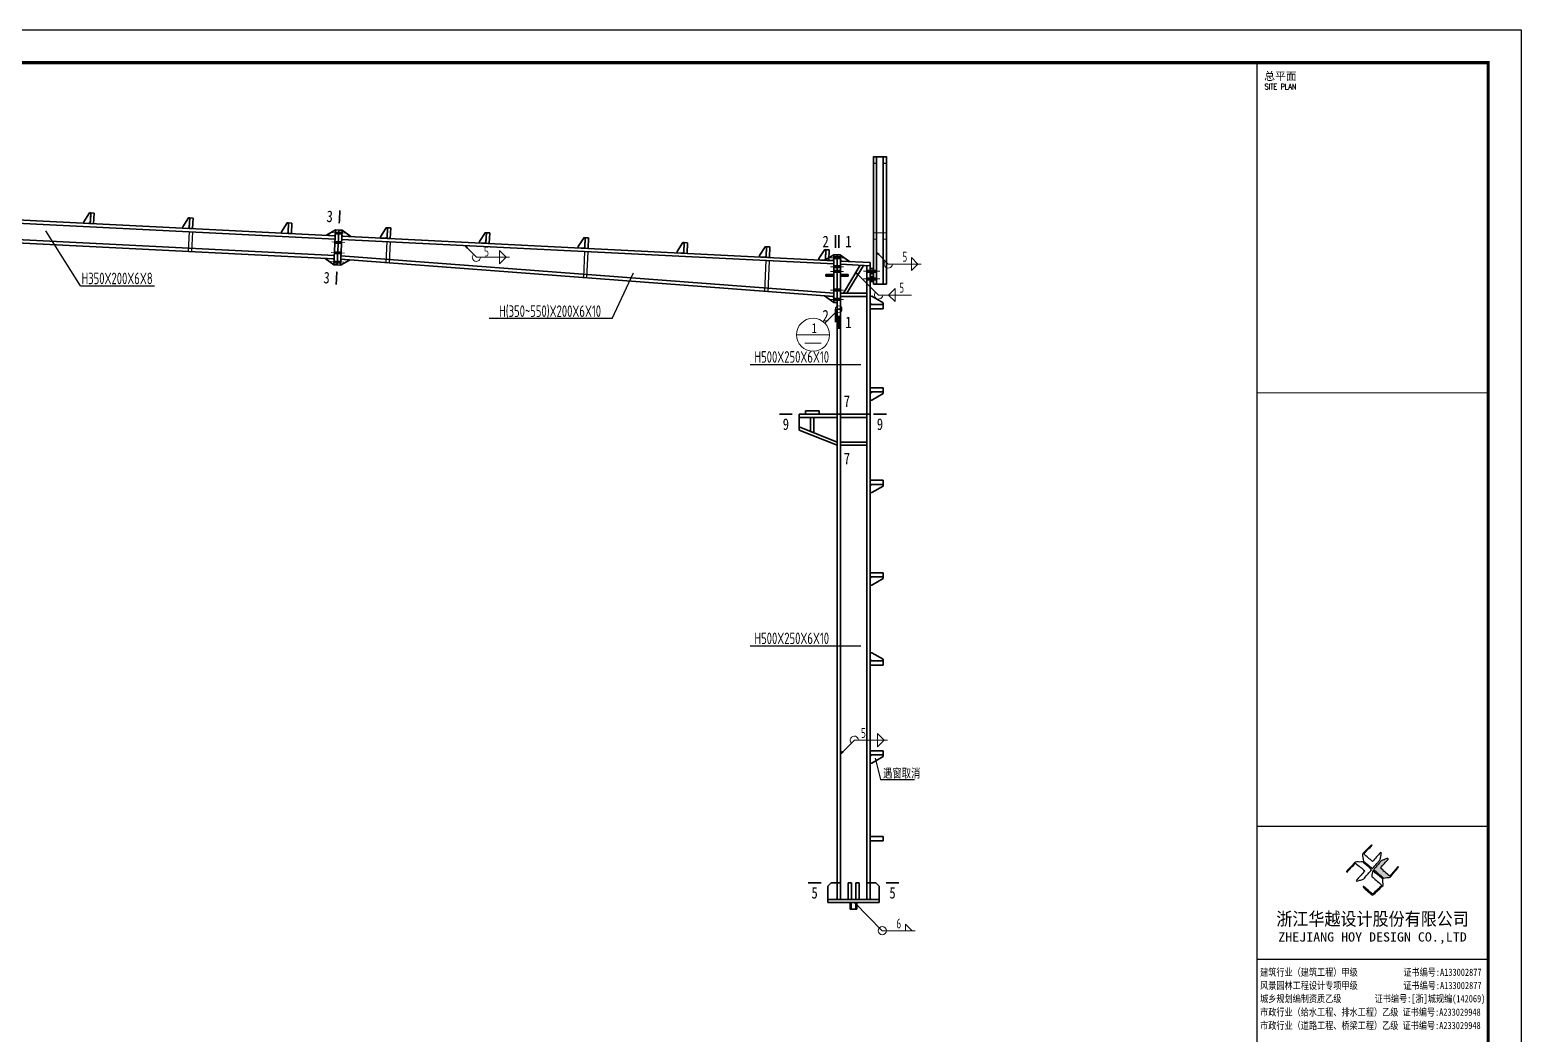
# Model space of a CAD drawing. Extents: x 2072855 to 2883818, y 17306032 to 17674225.
# Drawn here: x 2375920 to 2421102, y 17429021 to 17459459 of the extents above; entities that cross this region are included whole.
import ezdxf
from ezdxf.enums import TextEntityAlignment as Align

# ---------------------------------------------------------------- set-up
doc = ezdxf.new("R2010")
doc.units = 0
doc.header["$LTSCALE"] = 1000
doc.header["$MEASUREMENT"] = 0
for name, color, linetype, lineweight in [('10', 7, 'Continuous', 35), ('114', 2, 'Continuous', 18), ('116', 1, 'Continuous', 35), ('12', 2, 'Continuous', 35), ('14', 2, 'Continuous', 35), ('墙线__粗线', 7, 'Continuous', 18), ('焊缝标注', 9, 'Continuous', 18), ('索引符号标注', 9, 'Continuous', 18)]:
    doc.layers.add(name, color=color, linetype=linetype, lineweight=lineweight)
for name, color, linetype in [('3T_WOOD', 21, 'Continuous'), ('BALCONY', 6, 'Continuous'), ('PUB_TITLE', 4, 'Continuous'), ('TK', 4, 'Continuous')]:
    doc.layers.add(name, color=color, linetype=linetype)
doc.styles.add('-宋体', font='', dxfattribs={"width": 0.8})
doc.styles.add('FromPkpm', font='Pkpmeng', dxfattribs={"width": 0.7, "bigfont": 'hztxt'})
doc.styles.add('HT', font='simhei.ttf', dxfattribs={"width": 0.7})
doc.styles.add('ROMANS', font='romans', dxfattribs={"width": 0.65, "height": 231.275})
doc.styles.add('TSSD_Dimension', font='Tssdeng.shx', dxfattribs={"width": 0.7, "bigfont": 'hztxt.shx'})
doc.styles.add('图签宋体', font='', dxfattribs={"height": 300})
doc.styles.add('图签黑体', font='simhei.ttf', dxfattribs={"height": 550})
doc.styles.add('宋体', font='', dxfattribs={"width": 0.8})
doc.styles.add('黑体', font='simhei.ttf', dxfattribs={"width": 0.8})
doc.styles.get('-宋体').set_extended_font_data('SimSun')
doc.styles.get('图签宋体').set_extended_font_data('NSimSun')
doc.styles.get('宋体').set_extended_font_data('SimSun')

# ---------------------------------------------------------------- blocks, each defined once
blk = doc.blocks.new('w453w53')
at = {"layer": '12', "color": 4}
for p, q in [((473598, 1381074, -5700), (474078, 1381074, -5700)), ((473598, 1380924, -5700), (473598, 1381074, -5700)), ((473598, 1381074, -5700), (474078, 1381074, -5700)), ((473598, 1380924, -5700), (473598, 1380864, -5700)), ((473598, 1380864, -5700), (474019, 1380624, -5700)), ((474078, 1380865, -5700), (474018, 1380924, -5700)), ((474078, 1381074, -5700), (474078, 1380925, -5700)), ((474078, 1380625, -5700), (474078, 1380865, -5700)), ((474019, 1380624, -5700), (474078, 1380625, -5700))]:
    blk.add_line(p, q, dxfattribs=at)
at = {"layer": '12', "color": 4, "elevation": -5700}
blk.add_lwpolyline([(474078, 1380925), (473598, 1380925)], dxfattribs=at)
blk = doc.blocks.new('A$C053D6479')
at = {"layer": 'PUB_TITLE'}
h = blk.add_hatch(color=256, dxfattribs=at)
h.dxf.hatch_style = 1
edge = h.paths.add_edge_path()
edge.add_spline(control_points=[(1026, 827), (1105, 920), (1188, 1008), (1266, 1102)], knot_values=[13, 13, 13, 13, 14, 14, 14, 14], degree=3, periodic=0)
edge.add_spline(control_points=[(1266, 1102), (1258, 1111), (1249, 1119), (1239, 1116)], knot_values=[12, 12, 12, 12, 13, 13, 13, 13], degree=3, periodic=0)
edge.add_spline(control_points=[(1239, 1116), (1210, 1107), (1179, 1092), (1144, 1077)], knot_values=[11, 11, 11, 11, 12, 12, 12, 12], degree=3, periodic=0)
edge.add_spline(control_points=[(1144, 1077), (1109, 1063), (1069, 1053), (1047, 1038)], knot_values=[10, 10, 10, 10, 11, 11, 11, 11], degree=3, periodic=0)
edge.add_spline(control_points=[(1047, 1038), (1028, 1026), (1007, 992), (991, 972)], knot_values=[9, 9, 9, 9, 10, 10, 10, 10], degree=3, periodic=0)
edge.add_spline(control_points=[(991, 972), (942, 913), (899, 868), (849, 810)], knot_values=[8, 8, 8, 8, 9, 9, 9, 9], degree=3, periodic=0)
edge.add_spline(control_points=[(849, 810), (842, 801), (822, 776), (822, 775)], knot_values=[7, 7, 7, 7, 8, 8, 8, 8], degree=3, periodic=0)
edge.add_spline(control_points=[(822, 775), (823, 771), (848, 752), (859, 744)], knot_values=[6, 6, 6, 6, 7, 7, 7, 7], degree=3, periodic=0)
edge.add_spline(control_points=[(859, 744), (949, 670), (1035, 592), (1122, 521)], knot_values=[5, 5, 5, 5, 6, 6, 6, 6], degree=3, periodic=0)
edge.add_spline(control_points=[(1122, 521), (1153, 527), (1185, 530), (1217, 533)], knot_values=[4, 4, 4, 4, 5, 5, 5, 5], degree=3, periodic=0)
edge.add_spline(control_points=[(1217, 533), (1246, 535), (1293, 532), (1316, 542)], knot_values=[3, 3, 3, 3, 4, 4, 4, 4], degree=3, periodic=0)
edge.add_spline(control_points=[(1316, 542), (1327, 547), (1338, 565), (1349, 579)], knot_values=[2, 2, 2, 2, 3, 3, 3, 3], degree=3, periodic=0)
edge.add_spline(control_points=[(1349, 579), (1423, 670), (1507, 759), (1572, 848)], knot_values=[1, 1, 1, 1, 2, 2, 2, 2], degree=3, periodic=0)
edge.add_spline(control_points=[(1572, 848), (1564, 852), (1561, 861), (1551, 862)], knot_values=[0, 0, 0, 0, 1, 1, 1, 1], degree=3, periodic=0)
edge.add_spline(control_points=[(1551, 862), (1469, 769), (1393, 671), (1310, 579)], knot_values=[15, 15, 15, 15, 16, 16, 16, 16], degree=3, periodic=0)
edge.add_spline(control_points=[(1310, 579), (1216, 662), (1118, 742), (1026, 827)], knot_values=[14, 14, 14, 14, 15, 15, 15, 15], degree=3, periodic=0)
at = {"layer": 'TK'}
for points, knots in [([(1031, 1298), (1066, 1286), (1054, 1262), (1045, 1224), (1036, 1188), (1031, 1158), (1024, 1121), (1020, 1104), (1017, 1085), (1012, 1071), (1004, 1052), (976, 1026), (956, 1003), (906, 946), (866, 899), (814, 839), (806, 829), (789, 806), (787, 806), (777, 804), (728, 856), (719, 864), (651, 922), (580, 978), (514, 1036), (509, 1106), (488, 1176), (479, 1247), (570, 1343), (663, 1436), (758, 1526), (764, 1523), (768, 1518), (774, 1515), (693, 1422), (599, 1343), (520, 1249), (607, 1171), (698, 1096), (789, 1021), (874, 1109), (950, 1206), (1031, 1298)], [0, 0, 0, 0, 1, 1, 1, 2, 2, 2, 3, 3, 3, 4, 4, 4, 5, 5, 5, 6, 6, 6, 7, 7, 7, 8, 8, 8, 9, 9, 9, 10, 10, 10, 11, 11, 11, 12, 12, 12, 13, 13, 13, 14, 14, 14, 14]), ([(555, 949), (624, 891), (699, 833), (760, 773), (689, 691), (614, 604), (539, 517), (529, 505), (516, 487), (506, 482), (492, 475), (469, 472), (452, 467), (416, 456), (383, 448), (342, 438), (323, 433), (297, 422), (293, 440), (291, 452), (313, 470), (322, 480), (400, 566), (477, 652), (553, 736), (460, 815), (366, 894), (270, 970), (183, 883), (101, 791), (16, 703), (-18, 714), (9, 735), (28, 755), (103, 838), (192, 930), (266, 1005), (319, 1009), (387, 1005), (442, 1007), (456, 1008), (472, 1011), (485, 1007), (507, 1000), (534, 967), (555, 949)], [0, 0, 0, 0, 1, 1, 1, 2, 2, 2, 3, 3, 3, 4, 4, 4, 5, 5, 5, 6, 6, 6, 7, 7, 7, 8, 8, 8, 9, 9, 9, 10, 10, 10, 11, 11, 11, 12, 12, 12, 13, 13, 13, 14, 14, 14, 15, 15, 15, 15]), ([(1551, 862), (1561, 861), (1564, 852), (1572, 848), (1507, 759), (1423, 670), (1349, 579), (1338, 565), (1327, 547), (1316, 542), (1293, 532), (1246, 535), (1217, 533), (1185, 530), (1153, 527), (1122, 521), (1035, 592), (949, 670), (859, 744), (848, 752), (823, 771), (822, 775), (822, 776), (842, 801), (849, 810), (899, 868), (942, 913), (991, 972), (1007, 992), (1028, 1026), (1047, 1038), (1069, 1053), (1109, 1063), (1144, 1077), (1179, 1092), (1210, 1107), (1239, 1116), (1249, 1119), (1258, 1111), (1266, 1102), (1188, 1008), (1105, 920), (1026, 827), (1118, 742), (1216, 662), (1310, 579), (1393, 671), (1469, 769), (1551, 862)], [0, 0, 0, 0, 1, 1, 1, 2, 2, 2, 3, 3, 3, 4, 4, 4, 5, 5, 5, 6, 6, 6, 7, 7, 7, 8, 8, 8, 9, 9, 9, 10, 10, 10, 11, 11, 11, 12, 12, 12, 13, 13, 13, 14, 14, 14, 15, 15, 15, 16, 16, 16, 16]), ([(1097, 490), (1100, 425), (1106, 361), (1107, 294), (1018, 207), (925, 121), (830, 33), (818, 21), (800, 0), (787, 0), (768, -1), (725, 49), (712, 60), (662, 103), (616, 143), (568, 186), (545, 207), (518, 224), (499, 250), (501, 259), (511, 261), (516, 267), (609, 192), (696, 111), (785, 33), (883, 118), (977, 208), (1070, 298), (992, 373), (892, 456), (803, 534), (791, 544), (768, 561), (766, 569), (761, 588), (776, 634), (780, 655), (785, 690), (788, 721), (795, 746), (897, 661), (998, 576), (1097, 490)], [0, 0, 0, 0, 1, 1, 1, 2, 2, 2, 3, 3, 3, 4, 4, 4, 5, 5, 5, 6, 6, 6, 7, 7, 7, 8, 8, 8, 9, 9, 9, 10, 10, 10, 11, 11, 11, 12, 12, 12, 13, 13, 13, 14, 14, 14, 14])]:
    blk.add_open_spline(points, degree=3, knots=knots, dxfattribs=at)
blk = doc.blocks.new('GeYuanFrame_64154886', base_point=(20.09, 4.53))
at = {"layer": 'TK'}
blk.add_line((1096.09, 316.93), (1166.09, 316.93), dxfattribs=at)
blk.add_lwpolyline([(20.09, 4.53), (20.09, 598.53), (1176.09, 598.53), (1176.09, 4.53)], close=True, dxfattribs=at)
at = {"layer": 'TK', "const_width": 1}
blk.add_lwpolyline([(45.09, 588.53), (1166.09, 588.53), (1166.09, 14.53), (45.09, 14.53)], close=True, dxfattribs=at)
at = {"layer": 'TK'}
for points, const_width in [([(1096.09, 588.53), (1096.09, 14.53)], 0.4), ([(1096.09, 488.5), (1166.09, 488.5)], 0.35), ([(1096.09, 357.14), (1166.09, 357.14)], 0.35)]:
    blk.add_lwpolyline(points, dxfattribs=dict(at, const_width=const_width))
at = {"layer": 'PUB_TITLE', "xscale": 0.01000000000021828, "yscale": 0.01000000000021828, "zscale": 0.01}
blk.add_blockref('A$C053D6479', (1123.19, 336.27), dxfattribs=at)
at = {"layer": 'TK', "style": '图签宋体'}
blk.add_text('总平面', height=2.4, dxfattribs=at).set_placement((1098.23, 583.28))
at = {"layer": 'TK'}
for s, height, style, width, p in [('SITE PLAN', 1.697, 'ROMANS', 0.76, (1098.35, 580.49)), ('建筑行业（建筑工程）甲级           证书编号:A133002877', 2.2, '-宋体', 0.8, (1097, 311.83)), ('风景园林工程设计专项甲级           证书编号:A133002877', 2.2, '-宋体', 0.8, (1097, 307.81)), ('城乡规划编制资质乙级        证书编号:[浙]城规编(142069)', 2.2, '-宋体', 0.8, (1097, 303.82)), ('市政行业（给水工程、排水工程）乙级 证书编号:A233029948', 2.2, '-宋体', 0.8, (1097, 299.74)), ('市政行业（道路工程、桥梁工程）乙级 证书编号:A233029948', 2.2, '-宋体', 0.8, (1097, 295.69))]:
    blk.add_text(s, height=height, dxfattribs=dict(at, style=style, width=width)).set_placement(p)
for s, height, style, width, p in [('浙江华越设计股份有限公司', 3.96, 'HT', 0.9, (1131.07, 329.16)), ('ZHEJIANG HOY DESIGN CO.,LTD', 2.8, '图签黑体', 1.11, (1131.06, 323.29))]:
    blk.add_text(s, height=height, dxfattribs=dict(at, style=style, width=width)).set_placement(p, align=Align.MIDDLE)

msp = doc.modelspace()

# ---------------------------------------------------------------- hatches: boundary and pattern name
at = {"layer": '焊缝标注'}
for points in [[(2389096.9, 17452921.4), (2389156.8, 17452839.9), (2389178.1, 17452861.1)], [(2401575.7, 17452716.3), (2401635.5, 17452634.8), (2401656.8, 17452656)], [(2400925.7, 17452128.2), (2401007.2, 17452068.2), (2400986, 17452047)], [(2400925.7, 17452128.2), (2401007.2, 17452068.2), (2400986, 17452047)], [(2400475.7, 17437506.9), (2400557, 17437567), (2400535.8, 17437588.2)], [(2400900.7, 17433007.6), (2400960.5, 17432926.1), (2400981.8, 17432947.3)]]:
    msp.add_hatch(color=256, dxfattribs=at).paths.add_polyline_path(points)

# ---------------------------------------------------------------- linework, layer by layer
at = {"color": 3, "lineweight": 35, "ltscale": 100}
for p, q in [((2401475.7, 17451752.5), (2401475.7, 17455607.6)), ((2401475.7, 17455607.6), (2401575.7, 17455607.6)), ((2401475.7, 17455607.6), (2401875.7, 17455607.6)), ((2401575.7, 17451752.5), (2401575.7, 17455607.6)), ((2401775.7, 17451752.5), (2401775.7, 17455607.6)), ((2401775.7, 17455607.6), (2401875.7, 17455607.6)), ((2401875.7, 17451752.5), (2401875.7, 17455607.6)), ((2369570.4, 17453897.7), (2385170.9, 17453117.7)), ((2369575.4, 17453997.6), (2385175.9, 17453217.6)), ((2369540.5, 17453298.5), (2385141, 17452518.5)), ((2369545.4, 17453398.4), (2385145.9, 17452618.3)), ((2400275.7, 17452362.5), (2385370.7, 17453107.7)), ((2400275.7, 17452462.6), (2385375.7, 17453207.6)), ((2400275.7, 17451375.3), (2385340.7, 17452508.5)), ((2400275.7, 17451475.6), (2385345.7, 17452608.4)), ((2401275.7, 17447807.6), (2401275.7, 17452312.5)), ((2401375.7, 17452307.5), (2401275.7, 17452312.5)), ((2401375.7, 17447807.6), (2401375.7, 17452307.5)), ((2401475.7, 17451752.5), (2401875.7, 17451752.5)), ((2400375.7, 17447807.6), (2400375.7, 17451160)), ((2400475.7, 17450995.3), (2400375.7, 17450995.3)), ((2400475.7, 17447807.6), (2400475.7, 17451127.3)), ((2400375.7, 17433107.6), (2400375.7, 17447807.6)), ((2400475.7, 17447807.6), (2400375.7, 17447807.6)), ((2400475.7, 17433107.6), (2400475.7, 17447807.6)), ((2401275.7, 17447807.6), (2400475.7, 17447807.6)), ((2401275.7, 17433107.6), (2401275.7, 17447807.6)), ((2401375.7, 17447807.6), (2401275.7, 17447807.6)), ((2401375.7, 17433107.6), (2401375.7, 17447807.6))]:
    msp.add_line(p, q, dxfattribs=at)
at = {"const_width": 37.7}
for points in [[(2401775.7, 17455413.8), (2401875.7, 17455413.8), (2401875.7, 17455607.6), (2401475.7, 17455607.6), (2401475.7, 17455413.8), (2401572.9, 17455413.8)], [(2401775.7, 17453113.8), (2401875.7, 17453113.8), (2401875.7, 17453307.6), (2401475.7, 17453307.6), (2401475.7, 17453113.8), (2401572.9, 17453113.8)]]:
    msp.add_lwpolyline(points, dxfattribs=at)
at = {"layer": '10', "lineweight": 35, "ltscale": 100, "const_width": 50}
for points in [[(2385314.7, 17453991.6), (2385294.7, 17453592.1)], [(2400325.7, 17453244.3), (2400325.7, 17452844.3)], [(2400425.7, 17453244.3), (2400425.7, 17452844.3)], [(2385201.9, 17451734.5), (2385221.8, 17452134)], [(2400325.7, 17450595.3), (2400325.7, 17450995.3)], [(2400425.7, 17450395.3), (2400425.7, 17450795.3)], [(2400375.7, 17448407.6), (2400375.7, 17448007.6)], [(2398625.7, 17447807.6), (2399025.7, 17447807.6)], [(2401875.7, 17447807.6), (2401475.7, 17447807.6)], [(2400375.7, 17446267.6), (2400375.7, 17446667.6)], [(2399495.7, 17433607.6), (2399895.7, 17433607.6)], [(2402255.7, 17433607.6), (2401855.7, 17433607.6)]]:
    msp.add_lwpolyline(points, dxfattribs=at)
at = {"layer": '114', "lineweight": 18, "ltscale": 100}
for p, q in [((2385080.5, 17453312.5), (2385480, 17453292.5)), ((2385066.5, 17453032.8), (2385466, 17453012.8)), ((2385036.6, 17452433.6), (2385436.1, 17452413.6)), ((2385050.6, 17452713.2), (2385450.1, 17452693.3)), ((2400575.7, 17452552.6), (2400175.7, 17452552.6)), ((2400575.7, 17452272.5), (2400175.7, 17452272.5)), ((2400575.7, 17452132.5), (2400175.7, 17452132.5)), ((2401175.7, 17452147.5), (2401675.7, 17452147.5)), ((2401175.7, 17451907.5), (2401675.7, 17451907.5)), ((2400575.7, 17451565.6), (2400175.7, 17451565.6)), ((2400575.7, 17451285.3), (2400175.7, 17451285.3))]:
    msp.add_line(p, q, dxfattribs=at)
at = {"layer": '114', "color": 1, "lineweight": 70, "ltscale": 100}
for p, q in [((2385180.4, 17453307.5), (2385380.1, 17453297.5)), ((2385166.4, 17453027.8), (2385366.2, 17453017.8)), ((2385136.5, 17452428.6), (2385336.2, 17452418.6)), ((2385150.4, 17452708.2), (2385350.2, 17452698.2)), ((2400475.7, 17452552.6), (2400275.7, 17452552.6)), ((2400475.7, 17452272.5), (2400275.7, 17452272.5)), ((2400475.7, 17452132.5), (2400275.7, 17452132.5)), ((2401275.7, 17452147.5), (2401575.7, 17452147.5)), ((2401275.7, 17451907.5), (2401575.7, 17451907.5)), ((2400475.7, 17451565.6), (2400275.7, 17451565.6)), ((2400475.7, 17451285.3), (2400275.7, 17451285.3))]:
    msp.add_line(p, q, dxfattribs=at)
at = {"layer": '116', "lineweight": 35, "ltscale": 100}
for p, q in [((2400775.7, 17433007.6), (2400775.7, 17432807.6)), ((2400805.7, 17433007.6), (2400805.7, 17432807.6)), ((2400945.7, 17433007.6), (2400945.7, 17432807.6)), ((2400975.7, 17433007.6), (2400975.7, 17432807.6)), ((2400775.7, 17432807.6), (2400975.7, 17432807.6))]:
    msp.add_line(p, q, dxfattribs=at)
at = {"layer": '12', "lineweight": 35, "ltscale": 100}
for p, q in [((2377752.7, 17453588.8), (2377768.7, 17453908.4)), ((2377768.7, 17453908.4), (2377868.6, 17453903.4)), ((2377868.6, 17453903.4), (2377852.6, 17453583.8)), ((2380748.9, 17453438.9), (2380764.9, 17453758.5)), ((2380764.9, 17453758.5), (2380864.8, 17453753.6)), ((2380864.8, 17453753.6), (2380848.8, 17453434)), ((2377852.6, 17453583.8), (2377752.7, 17453588.8)), ((2380848.8, 17453434), (2380748.9, 17453438.9)), ((2383745.2, 17453289.1), (2383761.2, 17453608.7)), ((2383845.1, 17453284.1), (2383745.2, 17453289.1)), ((2383761.2, 17453608.7), (2383861.1, 17453603.7)), ((2383861.1, 17453603.7), (2383845.1, 17453284.1)), ((2386741.5, 17453139.3), (2386757.4, 17453458.9)), ((2386757.4, 17453458.9), (2386857.3, 17453453.9)), ((2386857.3, 17453453.9), (2386841.3, 17453134.3)), ((2389737.7, 17452989.5), (2389753.7, 17453309.1)), ((2389753.7, 17453309.1), (2389853.6, 17453304.1)), ((2389853.6, 17453304.1), (2389837.6, 17452984.5)), ((2386841.3, 17453134.3), (2386741.5, 17453139.3)), ((2389837.6, 17452984.5), (2389737.7, 17452989.5)), ((2392734, 17452839.7), (2392750, 17453159.3)), ((2392833.8, 17452834.7), (2392734, 17452839.7)), ((2392750, 17453159.3), (2392849.8, 17453154.3)), ((2392849.8, 17453154.3), (2392833.8, 17452834.7)), ((2395730.2, 17452689.7), (2395746.2, 17453009.3)), ((2395746.2, 17453009.3), (2395846.1, 17453004.3)), ((2395846.1, 17453004.3), (2395830.1, 17452684.7)), ((2398227.1, 17452564.9), (2398243.1, 17452884.5)), ((2398243.1, 17452884.5), (2398343, 17452879.5)), ((2398343, 17452879.5), (2398327, 17452559.9)), ((2400024.8, 17452475), (2400040.8, 17452794.6)), ((2400040.8, 17452794.6), (2400140.7, 17452789.6)), ((2400140.7, 17452789.6), (2400124.7, 17452470)), ((2395830.1, 17452684.7), (2395730.2, 17452689.7)), ((2398327, 17452559.9), (2398227.1, 17452564.9)), ((2400124.7, 17452470), (2400024.8, 17452475))]:
    msp.add_line(p, q, dxfattribs=at)
at = {"layer": '12', "color": 4}
for p, q in [((2401775.6, 17435007.6), (2401375.7, 17435007.6)), ((2401775.6, 17435007.6), (2401375.7, 17435007.6)), ((2401775.4, 17434882.6), (2401775.6, 17435007.6))]:
    msp.add_line(p, q, dxfattribs=at)
at = {"layer": '12', "lineweight": 35, "ltscale": 100}
for points in [[(2377554.9, 17453638.7), (2377552.9, 17453598.8), (2377712.7, 17453590.8), (2377754.7, 17453628.7), (2377768.7, 17453908.4), (2377728.7, 17453910.4)], [(2380551.2, 17453488.9), (2380549.2, 17453448.9), (2380709, 17453440.9), (2380750.9, 17453478.9), (2380764.9, 17453758.5), (2380725, 17453760.5)], [(2383547.4, 17453339.1), (2383545.4, 17453299.1), (2383705.2, 17453291.1), (2383747.2, 17453329.1), (2383761.2, 17453608.7), (2383721.2, 17453610.7)], [(2386543.7, 17453189.3), (2386541.7, 17453149.3), (2386701.5, 17453141.3), (2386743.5, 17453179.3), (2386757.4, 17453458.9), (2386717.5, 17453460.9)], [(2389540, 17453039.4), (2389538, 17452999.5), (2389697.8, 17452991.5), (2389739.7, 17453029.5), (2389753.7, 17453309.1), (2389713.8, 17453311.1)], [(2392536.2, 17452889.6), (2392534.2, 17452849.7), (2392694, 17452841.7), (2392736, 17452879.6), (2392750, 17453159.3), (2392710, 17453161.3)], [(2395532.5, 17452739.7), (2395530.5, 17452699.7), (2395690.3, 17452691.7), (2395732.2, 17452729.7), (2395746.2, 17453009.3), (2395706.2, 17453011.3)], [(2398029.3, 17452614.8), (2398027.3, 17452574.9), (2398187.1, 17452566.9), (2398229.1, 17452604.8), (2398243.1, 17452884.5), (2398203.1, 17452886.5)], [(2399827.1, 17452525), (2399825.1, 17452485), (2399984.9, 17452477), (2400026.8, 17452515), (2400040.8, 17452794.6), (2400000.9, 17452796.6)]]:
    msp.add_lwpolyline(points, close=True, dxfattribs=at)
at = {"layer": '12', "color": 4}
msp.add_lwpolyline([(2401375.5, 17434883), (2401775.4, 17434883)], dxfattribs=at)
at = {"layer": '14', "lineweight": 35, "ltscale": 100}
for p, q in [((2384906.2, 17453231.1), (2385184.9, 17453397.4)), ((2385136, 17453219.6), (2384906.2, 17453231.1)), ((2385132, 17452338.7), (2385184.9, 17453397.4)), ((2385177.9, 17453257.5), (2385136, 17453219.6)), ((2385184.9, 17453397.4), (2385177.9, 17453257.5)), ((2385184.9, 17453397.4), (2385284.8, 17453392.4)), ((2385284.8, 17453392.4), (2385231.8, 17452333.7)), ((2385231.8, 17452333.7), (2385284.8, 17453392.4)), ((2385284.8, 17453392.4), (2385384.6, 17453387.4)), ((2385384.6, 17453387.4), (2385331.7, 17452328.7)), ((2385377.6, 17453247.6), (2385384.6, 17453387.4)), ((2385415.6, 17453205.6), (2385377.6, 17453247.6)), ((2385384.6, 17453387.4), (2385645.3, 17453194.1)), ((2385645.3, 17453194.1), (2385415.6, 17453205.6)), ((2385132, 17452338.7), (2384871.3, 17452532)), ((2384871.3, 17452532), (2385101, 17452520.5)), ((2385101, 17452520.5), (2385138.9, 17452478.5)), ((2385138.9, 17452478.5), (2385132, 17452338.7)), ((2385231.8, 17452333.7), (2385132, 17452338.7)), ((2385331.7, 17452328.7), (2385231.8, 17452333.7)), ((2385609.5, 17452482.9), (2385331.7, 17452328.7)), ((2385331.7, 17452328.7), (2385338.7, 17452468.5)), ((2385338.7, 17452468.5), (2385380.5, 17452504.7)), ((2385380.5, 17452504.7), (2385609.5, 17452482.9)), ((2400275.7, 17452642.6), (2399996, 17452476.6)), ((2399996, 17452476.6), (2400235.7, 17452464.6)), ((2400235.7, 17452464.6), (2400275.7, 17452502.6)), ((2400375.7, 17452644.3), (2400275.7, 17452644.3)), ((2400275.7, 17452644.3), (2400275.7, 17451195.3)), ((2400275.7, 17452502.6), (2400275.7, 17452642.6)), ((2400475.7, 17452644.3), (2400375.7, 17452644.3)), ((2400375.7, 17452644.3), (2400375.7, 17450995.3)), ((2400375.7, 17451195.3), (2400375.7, 17452644.3)), ((2400475.7, 17450995.3), (2400475.7, 17452644.3)), ((2400755.3, 17452438.6), (2400475.7, 17452632.6)), ((2400475.7, 17452632.6), (2400475.7, 17452492.6)), ((2400475.7, 17452492.6), (2400515.6, 17452450.6)), ((2400475.7, 17452452.6), (2401375.7, 17452407.6)), ((2400475.7, 17452452.6), (2400475.7, 17452352.5)), ((2401375.7, 17452307.5), (2400475.7, 17452352.5)), ((2400515.6, 17452450.6), (2400755.3, 17452438.6)), ((2400575.7, 17451475.5), (2401075.9, 17452322.5)), ((2401175.8, 17452317.5), (2400675.7, 17451475.5)), ((2401375.7, 17452407.6), (2401375.7, 17452307.5)), ((2400275.7, 17452042.5), (2400035.7, 17452042.5)), ((2400035.7, 17452042.5), (2400035.7, 17451992.5)), ((2400035.7, 17451992.5), (2400275.7, 17451992.5)), ((2400275.7, 17451992.5), (2400275.7, 17452042.5)), ((2400475.7, 17452042.5), (2400715.7, 17452042.5)), ((2400475.7, 17451992.5), (2400475.7, 17452042.5)), ((2400715.7, 17451992.5), (2400475.7, 17451992.5)), ((2400715.7, 17452042.5), (2400715.7, 17451992.5)), ((2401475.7, 17452227.5), (2401375.7, 17452227.5)), ((2401375.7, 17452227.5), (2401375.7, 17452067.5)), ((2401375.7, 17452067.5), (2401475.7, 17452067.5)), ((2401475.7, 17451987.5), (2401375.7, 17451987.5)), ((2401375.7, 17451987.5), (2401375.7, 17451827.5)), ((2401475.7, 17452067.5), (2401475.7, 17452227.5)), ((2401475.7, 17451827.5), (2401475.7, 17451987.5)), ((2400475.7, 17451475.5), (2400475.7, 17451375.5)), ((2401275.7, 17451475.5), (2400475.7, 17451475.5)), ((2400675.7, 17451475.5), (2400575.7, 17451475.5)), ((2401375.7, 17451827.5), (2401475.7, 17451827.5)), ((2399996.5, 17451396.5), (2400275.7, 17451195.3)), ((2400235.8, 17451378.4), (2399996.5, 17451396.5)), ((2400275.7, 17451335.3), (2400235.8, 17451378.4)), ((2400275.7, 17451195.3), (2400275.7, 17451335.3)), ((2400275.7, 17451195.3), (2400375.7, 17451195.3)), ((2400375.7, 17450995.3), (2400475.7, 17450995.3)), ((2400475.7, 17451375.5), (2401275.7, 17451375.5)), ((2401275.7, 17451185.1), (2401275.7, 17451085.1)), ((2399225.7, 17447807.6), (2400375.7, 17447807.6)), ((2399225.7, 17447707.6), (2399225.7, 17447807.6)), ((2399835.7, 17447907.6), (2399415.7, 17447907.6)), ((2399415.7, 17447907.6), (2399415.7, 17447807.6)), ((2399415.7, 17447807.6), (2399835.7, 17447807.6)), ((2399835.7, 17447807.6), (2399835.7, 17447907.6)), ((2400375.7, 17447807.6), (2400375.7, 17447707.6)), ((2400475.7, 17447807.6), (2401275.7, 17447807.6)), ((2400475.7, 17447707.6), (2400475.7, 17447807.6)), ((2401275.7, 17447807.6), (2401275.7, 17447707.6)), ((2400375.7, 17447707.6), (2399225.7, 17447707.6)), ((2399225.7, 17447707.6), (2399225.7, 17447427.6)), ((2400375.7, 17447707.6), (2399225.7, 17447707.6)), ((2399225.7, 17447427.6), (2400375.7, 17446967.6)), ((2399225.7, 17447427.6), (2400375.7, 17446967.6)), ((2399225.7, 17447327.6), (2399225.7, 17447427.6)), ((2399575.7, 17447287.6), (2399575.7, 17447707.6)), ((2399575.7, 17447707.6), (2399675.7, 17447707.6)), ((2399675.7, 17447707.6), (2399675.7, 17447247.6)), ((2400375.7, 17446967.6), (2400375.7, 17447707.6)), ((2401275.7, 17447707.6), (2400475.7, 17447707.6)), ((2400375.7, 17446867.6), (2399225.7, 17447327.6)), ((2399675.7, 17447247.6), (2399575.7, 17447287.6)), ((2400375.7, 17446967.6), (2400375.7, 17446867.6)), ((2400475.7, 17446967.6), (2401275.7, 17446967.6)), ((2400475.7, 17446867.6), (2400475.7, 17446967.6)), ((2401275.7, 17446967.6), (2401275.7, 17446867.6)), ((2401275.7, 17446867.6), (2400475.7, 17446867.6)), ((2400095.7, 17433507.6), (2400195.7, 17433607.6)), ((2400095.7, 17433107.6), (2400095.7, 17433507.6)), ((2400195.7, 17433607.6), (2400375.7, 17433607.6)), ((2400375.7, 17433607.6), (2400375.7, 17433147.6)), ((2400375.7, 17433107.6), (2400375.7, 17433607.6)), ((2400375.7, 17433607.6), (2400475.7, 17433607.6)), ((2400475.7, 17433607.6), (2400475.7, 17433107.6)), ((2400709, 17433107.6), (2400709, 17433607.6)), ((2400709, 17433607.6), (2400809, 17433607.6)), ((2400809, 17433607.6), (2400809, 17433107.6)), ((2400942.3, 17433107.6), (2400942.3, 17433607.6)), ((2400942.3, 17433607.6), (2401042.3, 17433607.6)), ((2401042.3, 17433607.6), (2401042.3, 17433107.6)), ((2401275.7, 17433107.6), (2401275.7, 17433607.6)), ((2401275.7, 17433607.6), (2401375.7, 17433607.6)), ((2401375.7, 17433607.6), (2401375.7, 17433147.6)), ((2401555.7, 17433607.6), (2401375.7, 17433607.6)), ((2401375.7, 17433607.6), (2401375.7, 17433107.6)), ((2401655.7, 17433507.6), (2401555.7, 17433607.6)), ((2401655.7, 17433107.6), (2401655.7, 17433507.6)), ((2400095.7, 17433007.6), (2400095.7, 17433107.6)), ((2400095.7, 17433107.6), (2401655.7, 17433107.6)), ((2400335.7, 17433107.6), (2400095.7, 17433107.6)), ((2401655.7, 17433007.6), (2400095.7, 17433007.6)), ((2400375.7, 17433147.6), (2400335.7, 17433107.6)), ((2400475.7, 17433107.6), (2400375.7, 17433107.6)), ((2400809, 17433107.6), (2400709, 17433107.6)), ((2401042.3, 17433107.6), (2400942.3, 17433107.6)), ((2401375.7, 17433107.6), (2401275.7, 17433107.6)), ((2401375.7, 17433147.6), (2401415.7, 17433107.6)), ((2401415.7, 17433107.6), (2401655.7, 17433107.6)), ((2401655.7, 17433107.6), (2401655.7, 17433007.6))]:
    msp.add_line(p, q, dxfattribs=at)
at = {"layer": '3T_WOOD'}
for points in [[(2380743.9, 17453339.1), (2380713.9, 17452739.8)], [(2380843.8, 17453334.1), (2380813.8, 17452734.8)], [(2386736.5, 17453039.4), (2386704.7, 17452405)], [(2386836.3, 17453034.5), (2386804.4, 17452397.4)], [(2392729, 17452739.8), (2392689.5, 17451950.9)], [(2392828.8, 17452734.8), (2392789.2, 17451943.3)], [(2398222.1, 17452464.4), (2398175.5, 17451534.7)], [(2398321.9, 17452459.4), (2398275.3, 17451527.1)]]:
    msp.add_lwpolyline(points, dxfattribs=at)
at = {"layer": 'BALCONY'}
for p, q in [((2377455.7, 17451697, -3.4), (2376405, 17453365.1, 0.2)), ((2393567.1, 17450705.6, -1.8), (2394209, 17452090)), ((2377455.7, 17451697, -3.4), (2379692.8, 17451697, -3.4)), ((2393567.1, 17450705.6, -1.8), (2389840, 17450705.6, -1.8)), ((2397745.7, 17449318.1), (2401098.8, 17449318.1)), ((2397745.7, 17440790.2), (2401098.8, 17440790.2))]:
    msp.add_line(p, q, dxfattribs=at)
msp.add_lwpolyline([(2401528.8, 17437390.2), (2401691.3, 17436741.2), (2402725.8, 17436741.2)], dxfattribs=at)
at = {"layer": '墙线__粗线', "lineweight": 18, "ltscale": 100}
msp.add_circle((2400425.7, 17450995.3), 100, dxfattribs=at)
at = {"layer": '焊缝标注', "lineweight": 18, "ltscale": 100}
for p, q in [((2389096.9, 17452921.4), (2389449.5, 17452566.9)), ((2390149.5, 17452766.9), (2390349.5, 17452566.9)), ((2390149.5, 17452566.9), (2390149.5, 17452766.9)), ((2389449.5, 17452566.9), (2390449.5, 17452566.9)), ((2390149.5, 17452366.9), (2390349.5, 17452566.9)), ((2390149.5, 17452566.9), (2390149.5, 17452366.9)), ((2401575.7, 17452716.3), (2401928.2, 17452361.7)), ((2401928.2, 17452361.7), (2402928.2, 17452361.7)), ((2402628.2, 17452561.7), (2402828.2, 17452361.7)), ((2402628.2, 17452361.7), (2402628.2, 17452561.7)), ((2402628.2, 17452161.7), (2402828.2, 17452361.7)), ((2402628.2, 17452361.7), (2402628.2, 17452161.7)), ((2400925.7, 17452128.2), (2401634.2, 17451422.5)), ((2400925.7, 17452128.2), (2401634.2, 17451422.5)), ((2401634.2, 17451422.5), (2402634.2, 17451422.5)), ((2401634.2, 17451422.5), (2402634.2, 17451422.5)), ((2401934.2, 17451422.5), (2402134.2, 17451622.5)), ((2401934.2, 17451422.5), (2402134.2, 17451622.5)), ((2401934.2, 17451422.5), (2402134.2, 17451222.5)), ((2401934.2, 17451422.5), (2402134.2, 17451222.5)), ((2402134.2, 17451422.5), (2402134.2, 17451622.5)), ((2402134.2, 17451422.5), (2402134.2, 17451622.5)), ((2402134.2, 17451422.5), (2402134.2, 17451222.5)), ((2402134.2, 17451422.5), (2402134.2, 17451222.5)), ((2400475.7, 17437506.9), (2400900.1, 17437931)), ((2400900.1, 17437931), (2401900.1, 17437931)), ((2401600.1, 17438131), (2401800.1, 17437931)), ((2401600.1, 17437931), (2401600.1, 17438131)), ((2401600.1, 17437731), (2401800.1, 17437931)), ((2401600.1, 17437931), (2401600.1, 17437731)), ((2400900.7, 17433007.6), (2401746.8, 17432156.7)), ((2401746.8, 17432156.7), (2402746.8, 17432156.7)), ((2402446.8, 17432356.7), (2402646.8, 17432156.7)), ((2402446.8, 17432156.7), (2402446.8, 17432356.7))]:
    msp.add_line(p, q, dxfattribs=at)
at = {"layer": '焊缝标注', "linetype": 'Continuous'}
for points in [[(2389096.9, 17452921.4), (2389156.8, 17452839.9), (2389178.1, 17452861.1)], [(2401575.7, 17452716.3), (2401635.5, 17452634.8), (2401656.8, 17452656)], [(2400925.7, 17452128.2), (2401007.2, 17452068.2), (2400986, 17452047)], [(2400925.7, 17452128.2), (2401007.2, 17452068.2), (2400986, 17452047)], [(2400475.7, 17437506.9), (2400557, 17437567), (2400535.8, 17437588.2)], [(2400900.7, 17433007.6), (2400960.5, 17432926.1), (2400981.8, 17432947.3)]]:
    msp.add_lwpolyline(points, close=True, dxfattribs=at)
at = {"layer": '焊缝标注', "lineweight": 18, "ltscale": 100}
msp.add_circle((2401746.8, 17432156.7), 125, dxfattribs=at)
for centre, start, end in [((2389449.5, 17452566.9), 134.8405, 0), ((2401928.2, 17452361.7), 134.8405, 0), ((2401634.2, 17451422.5), 135.11407, 0), ((2401634.2, 17451422.5), 135.11407, 0), ((2400900.1, 17437931), 0, 224.97723)]:
    msp.add_arc(centre, 125, start, end, dxfattribs=at)
at = {"layer": '索引符号标注', "lineweight": 18, "ltscale": 100}
for p, q in [((2400354.9, 17450924.6), (2400001.4, 17450571.1)), ((2400147.8, 17450217.5), (2399147.8, 17450217.5)), ((2399897.8, 17449967.5), (2399397.8, 17449967.5))]:
    msp.add_line(p, q, dxfattribs=at)
msp.add_circle((2399647.8, 17450217.5), 500, dxfattribs=at)

# ---------------------------------------------------------------- block references
at = {"xscale": 0.8331249952316284, "yscale": 0.8331249952316284, "zscale": 0.8331250001039336, "rotation": 180}
for p in [(2796342.1, 18601615, 4748.8), (2796342.1, 18590815, 4748.8)]:
    msp.add_blockref('w453w53', p, dxfattribs=at)
at = {"extrusion": (0, 0, -1), "xscale": 0.8331249952316284, "yscale": 0.8331249952316284, "zscale": -0.8331250001039336}
for p in [(-2796342.1, 16298000.2, -4748.8), (-2796342.1, 16295200.2, -4748.8), (-2796342.1, 16292400.2, -4748.8), (-2796342.1, 16287000.2, -4748.8)]:
    msp.add_blockref('w453w53', p, dxfattribs=at)
at = {"layer": '3T_WOOD', "xscale": 100, "yscale": 100, "zscale": 100}
msp.add_blockref('GeYuanFrame_64154886', (2305502.1, 17400059), dxfattribs=at)

# ---------------------------------------------------------------- texts
at = {"layer": '10', "lineweight": 25, "style": '宋体', "width": 0.8}
for s, rotation, p in [('3', -2.86252, (2385005.1, 17453806.9)), ('3', -2.86252, (2384912.2, 17451949.2)), ('9', -0.00003, (2398825.7, 17447507.6)), ('9', -0.00003, (2401675.7, 17447507.6))]:
    msp.add_text(s, height=350, rotation=rotation, dxfattribs=at).set_placement(p, align=Align.MIDDLE_CENTER)
for s, p in [('2', (2400030.3, 17453044.3)), ('1', (2400721, 17453044.3)), ('2', (2400030.3, 17450795.3)), ('1', (2400721, 17450595.3)), ('7', (2400675.7, 17448207.6)), ('7', (2400675.7, 17446467.6)), ('5', (2399695.7, 17433307.6)), ('5', (2402055.7, 17433307.6))]:
    msp.add_text(s, height=350, dxfattribs=at).set_placement(p, align=Align.MIDDLE_CENTER)
at = {"layer": 'BALCONY', "style": 'TSSD_Dimension', "width": 0.7}
for s, height, p in [('H350X200X6X8', 350, (2378564.4, 17451925.1, -3.4)), ('H(350~550)X200X6X10', 350, (2391681.5, 17450933.6, -1.8)), ('H500X250X6X10', 350, (2399003.3, 17449546.1)), ('H500X250X6X10', 350, (2399003.3, 17441018.3)), ('遇窗取消', 300, (2402335.2, 17436940))]:
    msp.add_text(s, height=height, dxfattribs=at).set_placement(p, align=Align.MIDDLE)
at = {"layer": '焊缝标注', "lineweight": 25, "style": 'FromPkpm', "width": 0.7}
for s, p in [('5', (2389758, 17452590.4)), ('5', (2402428.2, 17452431.7)), ('5', (2402334.2, 17451492.5)), ('5', (2402334.2, 17451492.5)), ('5', (2401175.5, 17438001)), ('6', (2402246.8, 17432226.7))]:
    msp.add_text(s, height=300, dxfattribs=at).set_placement(p, align=Align.CENTER)
at = {"layer": '索引符号标注', "lineweight": 25, "style": '黑体', "width": 0.8}
msp.add_text('1', height=300, dxfattribs=at).set_placement((2399686.9, 17450267.5), align=Align.CENTER)

doc.saveas('drawing.dxf')
